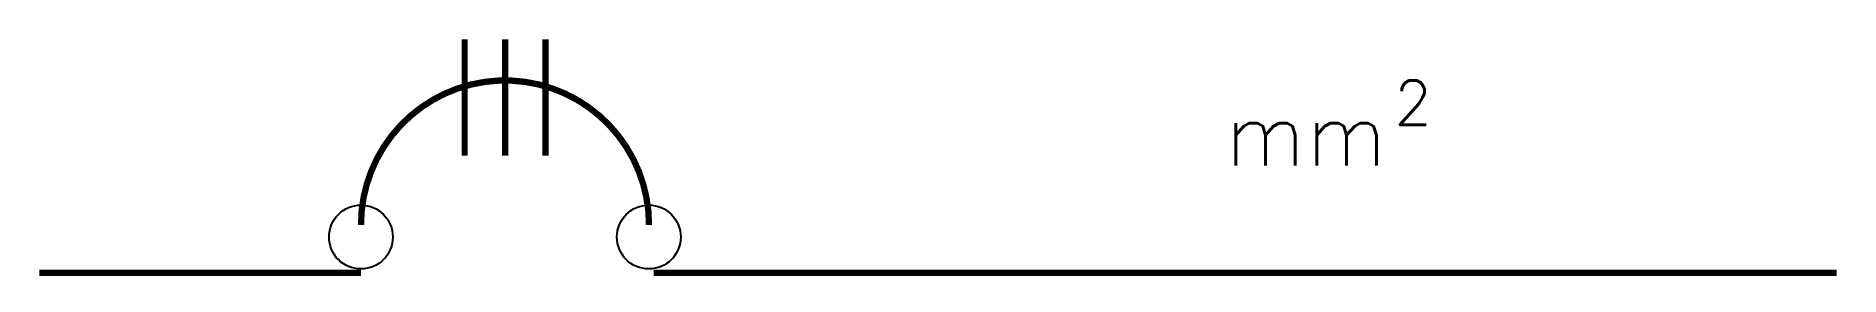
# Model space of a CAD drawing. Extents: x -0.0001 to 0.0571, y -0.0001 to 0.0075.
import ezdxf

# ---------------------------------------------------------------- set-up
doc = ezdxf.new("R2010")
doc.units = 0
doc.header["$LTSCALE"] = 1000
doc.header["$MEASUREMENT"] = 0
doc.layers.add('UNIFILAR', color=7, linetype='CONTINUOUS')
doc.styles.add('ROMANS', font='romans', dxfattribs={"height": 100})

msp = doc.modelspace()

# ---------------------------------------------------------------- linework, layer by layer
at = {"layer": 'UNIFILAR', "color": 7, "const_width": 0.0002}
for points in [[(0.01349, 0.007391), (0.01349, 0.003711)], [(0.01477, 0.007391), (0.01477, 0.003711)], [(0.01605, 0.007391), (0.01605, 0.003711)], [(0, 0.000001), (0.0102, 0.000001)], [(0.01948, 0.000001), (0.057, 0.000001)]]:
    msp.add_lwpolyline(points, dxfattribs=at)
msp.add_lwpolyline([(0.019336, 0.00151, 1.002346), (0.010203, 0.00151, 1.002346)], format="xyb", dxfattribs=at)
at = {"layer": 'UNIFILAR'}
for centre in [(0.0102, 0.00113), (0.01933, 0.00113)]:
    msp.add_circle(centre, 0.001011, dxfattribs=at)

# ---------------------------------------------------------------- texts
at = {"layer": 'UNIFILAR', "style": 'ROMANS'}
for s, height, p in [('2', 0.0014, (0.042965, 0.004685)), ('mm', 0.002, (0.0376, 0.0034))]:
    msp.add_text(s, height=height, dxfattribs=at).set_placement(p)

doc.saveas('drawing.dxf')
